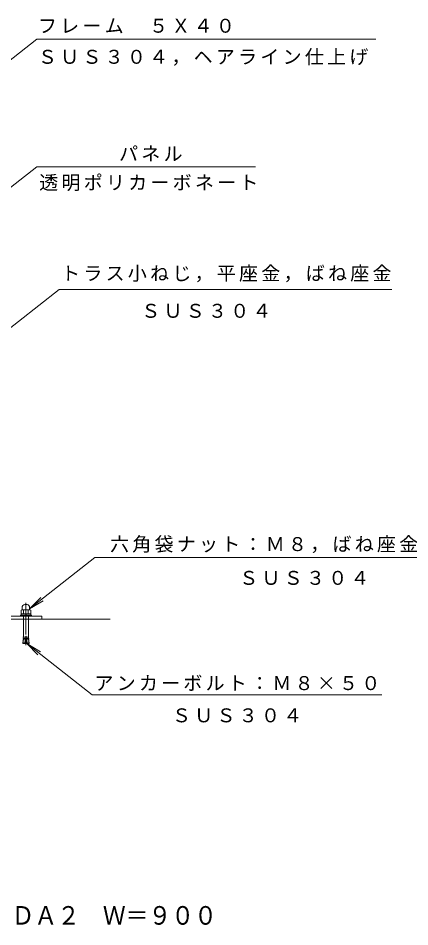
# Model space of a CAD drawing. Units: millimetres, scale not verified. Extents: x -1105 to 1737, y -1357 to 997.
# Drawn here: x 55 to 672, y -1357 to 78 of the extents above; entities that cross this region are included whole.
import ezdxf
from ezdxf.enums import TextEntityAlignment as Align

# ---------------------------------------------------------------- set-up
doc = ezdxf.new("R2010")
doc.units = ezdxf.units.MM
doc.header["$LTSCALE"] = 10
doc.linetypes.add('CHAIN1', pattern=[8, 5, -1, 1, -1])
doc.linetypes.add('DASHED1', pattern=[1.8, 1.2, -0.6])
for name, color, linetype, lineweight in [('0-0_通り芯', 4, 'Continuous', 9), ('0-4_その他', 7, 'Continuous', 9), ('0-5_寸法', 2, 'Continuous', 9), ('0-9', 2, 'Continuous', 9), ('0-F', 7, 'Continuous', 9)]:
    doc.layers.add(name, color=color, linetype=linetype, lineweight=lineweight)
doc.styles.add('ＭＳ ゴシック', font='')
doc.styles.get('ＭＳ ゴシック').set_extended_font_data('MS Gothic')

msp = doc.modelspace()

# ---------------------------------------------------------------- linework, layer by layer
at = {"layer": '0-0_通り芯', "linetype": 'CHAIN1'}
msp.add_line((66.78, -845.69), (66.78, -912.25), dxfattribs=at)
at = {"layer": '0-0_通り芯'}
for p, q in [((-38.22, -866.61), (91.78, -866.61)), ((-38.22, -871.61), (91.78, -871.61)), ((91.78, -866.61), (91.78, -871.61))]:
    msp.add_line(p, q, dxfattribs=at)
at = {"layer": '0-4_その他'}
for p, q in [((84.14, 44.68), (618.96, 44.68)), ((84.14, -156.8), (429.1, -156.8)), ((119.14, -350.77), (643.99, -350.77)), ((175.39, -774.24), (72.53, -855.08)), ((72.53, -855.08), (90, -837.2)), ((72.53, -855.08), (94.04, -842.33))]:
    msp.add_line(p, q, dxfattribs=at)
at = {"layer": '0-5_寸法', "color": 7}
for p, q in [((175.39, -774.24), (836.23, -774.24)), ((91.78, -871.61), (199.55, -871.61)), ((68.23, -910.01), (89.73, -922.76)), ((171.09, -990.85), (628.29, -990.85))]:
    msp.add_line(p, q, dxfattribs=at)
at = {"layer": '0-5_寸法'}
for p, q in [((59.28, -857.26), (59.28, -862.26)), ((72.98, -856.51), (60.58, -856.51)), ((61.03, -851.48), (61.03, -855.96)), ((63.03, -857.26), (63.03, -862.26)), ((70.53, -857.26), (70.53, -862.26)), ((72.53, -855.96), (72.53, -851.48)), ((72.78, -856.39), (74.29, -857.26)), ((74.29, -857.26), (74.29, -862.26)), ((60.58, -863.01), (59.28, -862.26)), ((62.78, -871.61), (62.78, -896.27)), ((70.78, -871.61), (70.78, -896.27)), ((72.98, -863.01), (74.29, -862.26)), ((65.86, -904.03), (62.27, -903.72)), ((62.5, -905.75), (62.27, -903.72)), ((66.03, -902.04), (62.45, -901.73)), ((62.67, -903.75), (62.45, -901.73)), ((66.21, -900.05), (62.62, -899.73)), ((62.85, -901.76), (62.62, -899.73)), ((66.38, -898.05), (65.34, -910.01)), ((66.38, -898.05), (67.18, -898.05)), ((67.18, -898.05), (68.23, -910.01)), ((67.36, -900.05), (70.94, -899.73)), ((67.53, -902.04), (71.12, -901.73)), ((67.7, -904.03), (71.29, -903.72)), ((70.72, -901.76), (70.94, -899.73)), ((70.89, -903.75), (71.12, -901.73)), ((71.07, -905.75), (71.29, -903.72)), ((61.92, -907.7), (61.75, -909.7)), ((61.75, -909.7), (65.34, -910.01)), ((65.51, -908.02), (61.92, -907.7)), ((65.68, -906.02), (62.1, -905.71)), ((62.32, -907.74), (62.1, -905.71)), ((67.88, -906.02), (71.47, -905.71)), ((68.05, -908.02), (71.64, -907.7)), ((71.81, -909.7), (68.23, -910.01)), ((71.24, -907.74), (71.47, -905.71)), ((71.64, -907.7), (71.81, -909.7))]:
    msp.add_line(p, q, dxfattribs=at)
at = {"layer": '0-5_寸法', "linetype": 'DASHED1'}
for p, q in [((63.03, -858.29), (63.03, -862.26)), ((62.78, -866.61), (62.78, -871.61)), ((70.78, -866.61), (70.78, -871.61))]:
    msp.add_line(p, q, dxfattribs=at)
at = {"layer": '0-5_寸法'}
msp.add_lwpolyline([(60.78, -856.39), (60.77, -856.4), (59.28, -857.26)], dxfattribs=at)
at = {"layer": '0-5_寸法', "color": 7}
msp.add_lwpolyline([(171.09, -990.85), (68.23, -910.01), (85.7, -927.89)], dxfattribs=at)
at = {"layer": '0-5_寸法'}
for centre, radius, start, end in [((60.58, -860.87), 4.36, 55.84651, 90.00017), ((60.53, -855.96), 0.5, 299.99968, 0), ((66.78, -854.51), 6.5, 27.79579, 152.20421), ((66.78, -866.24), 9.73, 67.32404, 112.67596), ((72.98, -860.87), 4.36, 89.99983, 124.15349), ((73.03, -855.96), 0.5, 180, 240.00032), ((60.58, -858.65), 4.36, 269.99983, 304.15349), ((66.78, -853.27), 9.73, 247.32404, 292.67596), ((72.98, -858.65), 4.36, 235.84651, 270.00017), ((40.6, -896.98), 22.2, 352.86598, 1.81982), ((92.97, -896.98), 22.2, 178.18018, 187.13402)]:
    msp.add_arc(centre, radius, start, end, dxfattribs=at)
at = {"layer": '0-9'}
for p, q in [((58.28, -865.01), (75.28, -865.01)), ((59.08, -863.01), (59.08, -865.01)), ((66.53, -863.01), (66, -865.01)), ((67.57, -863.01), (67.03, -865.01)), ((75.28, -865.01), (75.28, -866.61))]:
    msp.add_line(p, q, dxfattribs=at)
for points in [[(58.28, -865.01), (58.28, -866.61), (75.28, -866.61)], [(59.08, -863.01), (74.48, -863.01), (74.48, -865.01)]]:
    msp.add_lwpolyline(points, dxfattribs=at)
at = {"layer": '0-F'}
for p, q in [((84.14, 44.68), (29.28, 1.56)), ((84.14, -156.8), (19.28, -207.77)), ((119.14, -350.77), (16.28, -431.61))]:
    msp.add_line(p, q, dxfattribs=at)

# ---------------------------------------------------------------- texts
at = {"layer": '0-0_通り芯', "color": 2, "style": 'ＭＳ ゴシック', "width": 0.9}
msp.add_text('自動ドアガード\u3000ステンレス製\u3000フラットバータイプ\u3000ＤＡ２\u3000Ｗ＝９００', height=29.33, dxfattribs=at).set_placement((-856.07, -1362.74), align=Align.BOTTOM_LEFT)
at = {"layer": '0-5_寸法', "color": 7, "char_height": 21.99, "attachment_point": 7, "style": 'ＭＳ ゴシック'}
for s, insert in [('\\T1.17;フレーム\u3000５Ｘ４０', (85.69, 53.88)), ('\\T1.17;ＳＵＳ３０４，ヘアライン仕上げ', (85.69, 2.64)), ('\\T1.17;パネル', (213.69, -148.5)), ('\\T1.17;透明ポリカーボネート', (87.7, -195.37)), ('\\T1.17;トラス小ねじ，平座金，ばね座金', (122.23, -339.29)), ('\\T1.17;ＳＵＳ３０４', (248.68, -395.76)), ('\\T1.17;六角袋ナット：Ｍ８，ばね座金，平座金', (199.46, -767.04)), ('\\T1.17;ＳＵＳ３０４', (403.31, -817.55)), ('\\T1.17;アンカーボルト：Ｍ８×５０', (174.81, -984.69)), ('\\T1.17;ＳＵＳ３０４', (297.19, -1034.69))]:
    msp.add_mtext(s, dxfattribs=dict(at, insert=insert))

doc.saveas('drawing.dxf')
